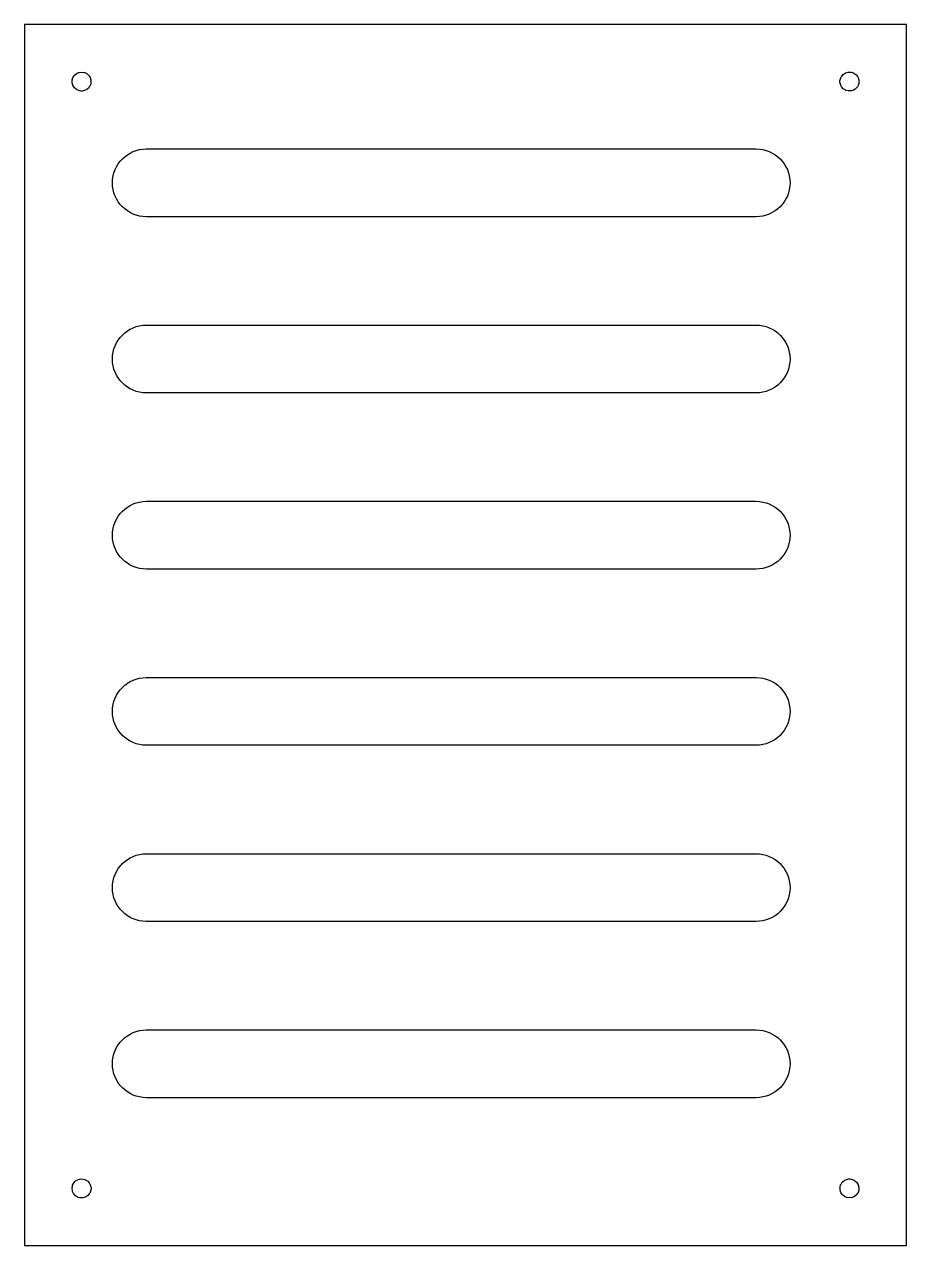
# Model space of a CAD drawing. Header units: millimetres. Extents: x 248 to 378, y -61 to 119.
import ezdxf

# ---------------------------------------------------------------- set-up
doc = ezdxf.new("R2010")
doc.units = ezdxf.units.MM
doc.layers.get('0').update_dxf_attribs({"linetype": 'CONTINUOUS'})

msp = doc.modelspace()

# ---------------------------------------------------------------- linework, layer by layer
for points in [[(247.91, 119.03), (247.91, -61), (247.94, -61.06), (247.99, -61.08), (378.02, -61.08), (378.08, -61.06), (378.11, -61), (378.11, 119.03), (378.08, 119.09), (378.02, 119.11), (247.99, 119.11), (247.94, 119.09)], [(256.73, 109.34), (256.44, 109.28), (256.24, 109.28), (255.95, 109.34), (255.64, 109.47), (255.58, 109.5), (255.53, 109.54), (255.28, 109.76), (255.09, 110.04), (255.07, 110.1), (255.04, 110.16), (254.95, 110.48), (254.94, 110.81), (254.95, 110.88), (254.96, 110.95), (255.07, 111.26), (255.24, 111.55), (255.28, 111.6), (255.32, 111.65), (255.58, 111.86), (255.88, 112.01), (255.94, 112.02), (256.01, 112.04), (256.34, 112.08), (256.67, 112.04), (256.73, 112.02), (256.8, 112.01), (257.1, 111.86), (257.35, 111.65), (257.4, 111.6), (257.44, 111.55), (257.61, 111.26), (257.71, 110.95), (257.72, 110.88), (257.73, 110.81), (257.72, 110.48), (257.64, 110.16), (257.61, 110.1), (257.58, 110.04), (257.4, 109.76), (257.15, 109.54), (257.1, 109.5), (257.04, 109.47)], [(368.53, 109.87), (368.5, 109.92), (368.46, 109.98), (368.33, 110.29), (368.27, 110.58), (368.27, 110.78), (368.33, 111.08), (368.46, 111.38), (368.5, 111.44), (368.53, 111.49), (368.76, 111.74), (369.03, 111.93), (369.09, 111.96), (369.15, 111.98), (369.47, 112.07), (369.8, 112.08), (369.87, 112.07), (369.94, 112.06), (370.25, 111.96), (370.54, 111.78), (370.59, 111.74), (370.64, 111.7), (370.85, 111.44), (371, 111.14), (371.01, 111.08), (371.04, 111.01), (371.07, 110.68), (371.04, 110.35), (371.01, 110.29), (371, 110.22), (370.85, 109.92), (370.64, 109.67), (370.59, 109.62), (370.54, 109.58), (370.25, 109.41), (369.94, 109.31), (369.87, 109.3), (369.8, 109.29), (369.47, 109.3), (369.15, 109.38), (369.09, 109.41), (369.03, 109.44), (368.76, 109.62)], [(257.74, -52.55), (257.74, -52.75), (257.68, -53.05), (257.55, -53.35), (257.52, -53.41), (257.48, -53.47), (257.26, -53.71), (256.98, -53.9), (256.92, -53.93), (256.86, -53.95), (256.54, -54.04), (256.21, -54.05), (256.14, -54.04), (256.07, -54.03), (255.76, -53.92), (255.47, -53.75), (255.42, -53.71), (255.37, -53.67), (255.16, -53.41), (255.02, -53.11), (255, -53.05), (254.98, -52.98), (254.94, -52.65), (254.98, -52.32), (255, -52.26), (255.02, -52.19), (255.16, -51.9), (255.37, -51.64), (255.42, -51.59), (255.47, -51.55), (255.76, -51.38), (256.07, -51.28), (256.21, -51.26), (256.54, -51.27), (256.86, -51.35), (256.92, -51.38), (256.98, -51.41), (257.26, -51.59), (257.48, -51.84), (257.52, -51.9), (257.55, -51.95), (257.68, -52.26)], [(368.62, -51.74), (368.86, -51.51), (368.92, -51.47), (368.97, -51.44), (369.28, -51.31), (369.58, -51.25), (369.77, -51.25), (370.07, -51.31), (370.37, -51.44), (370.43, -51.47), (370.49, -51.51), (370.73, -51.74), (370.92, -52.01), (370.95, -52.07), (370.98, -52.13), (371.06, -52.45), (371.07, -52.78), (371.06, -52.85), (371.05, -52.92), (370.95, -53.23), (370.77, -53.52), (370.73, -53.57), (370.69, -53.62), (370.43, -53.83), (370.13, -53.98), (370.07, -54), (370, -54.01), (369.67, -54.05), (369.34, -54.01), (369.28, -54), (369.22, -53.98), (368.92, -53.83), (368.66, -53.62), (368.62, -53.57), (368.57, -53.52), (368.4, -53.23), (368.29, -52.92), (368.29, -52.85), (368.28, -52.78), (368.29, -52.45), (368.37, -52.13), (368.4, -52.07), (368.43, -52.01)]]:
    msp.add_lwpolyline(points, close=True)
for points in [[(265.9, 100.74), (355.9, 100.74, -1), (355.9, 90.74), (265.9, 90.74, -1)], [(265.9, 74.74), (355.9, 74.74, -1), (355.9, 64.74), (265.9, 64.74, -1)], [(265.9, 48.74), (355.9, 48.74, -1), (355.9, 38.74), (265.9, 38.74, -1)], [(265.9, 22.74), (355.9, 22.74, -1), (355.9, 12.74), (265.9, 12.74, -1)], [(265.9, -3.26), (355.9, -3.26, -1), (355.9, -13.26), (265.9, -13.26, -1)], [(355.9, -39.26), (265.9, -39.26, -1), (265.9, -29.26), (355.9, -29.26, -1)]]:
    msp.add_lwpolyline(points, format="xyb", close=True)

doc.saveas('drawing.dxf')
